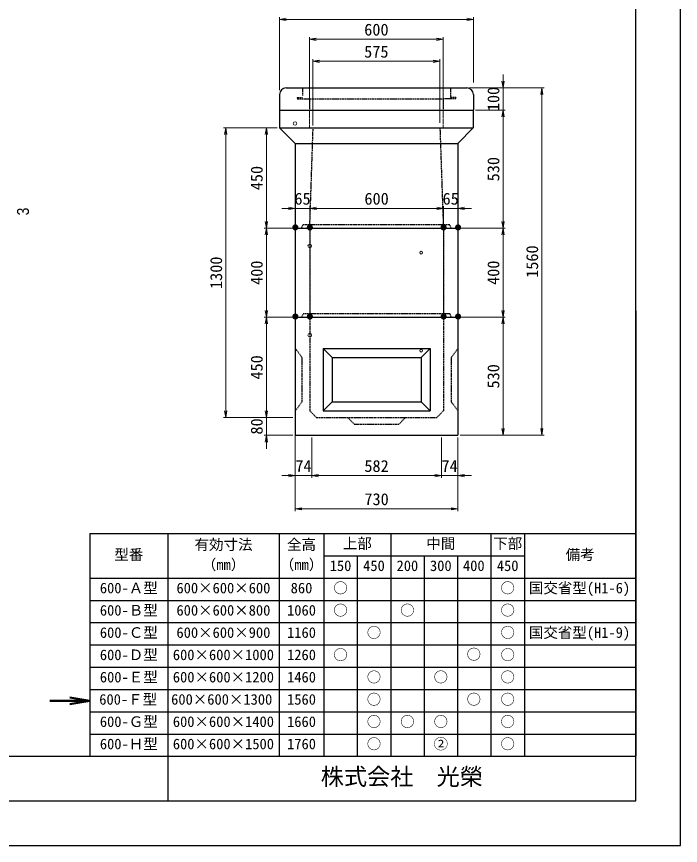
# Model space of a CAD drawing. Units: millimetres, scale not verified. Extents: x -210 to 210, y -148 to 148.
# Drawn here: x 61.1 to 210, y -148.5 to 37.5 of the extents above; entities that cross this region are included whole.
import ezdxf
from ezdxf.enums import TextEntityAlignment as Align

# ---------------------------------------------------------------- set-up
doc = ezdxf.new("R2010")
doc.units = ezdxf.units.MM
doc.linetypes.add('DASHED', pattern=[7.5, 6, -1.5])
doc.linetypes.add('USER2', pattern=[4.7625, 3.175, -1.5875])
doc.layers.add('0-0', color=7, linetype='Continuous')
for name, color, linetype, lineweight in [('0-1_0', 9, 'Continuous', 25), ('0-2_dims', 2, 'Continuous', 13), ('0-3_pen1実線', 4, 'Continuous', 13), ('0-4_pen2実線', 3, 'Continuous', 13), ('0-5_pen3実線', 7, 'Continuous', 25), ('0-6_pen4実線', 6, 'Continuous', 25), ('0-8_pen2破線', 3, 'USER2', 25), ('0-9_鉄筋', 7, 'Continuous', 13)]:
    doc.layers.add(name, color=color, linetype=linetype, lineweight=lineweight)
doc.styles.add('ＭＳ ゴシック', font='')
doc.styles.add('ＭＳ Ｐゴシック', font='')
doc.styles.get('ＭＳ ゴシック').set_extended_font_data('MS Gothic')
doc.styles.get('ＭＳ Ｐゴシック').set_extended_font_data('MS PGothic')

# ---------------------------------------------------------------- blocks, each defined once
blk = doc.blocks.new('部分図 1')
at = {"layer": '0-1_0'}
blk.add_lwpolyline([(0, 0), (8400, 0), (8400, 5940), (0, 5940)], close=True, dxfattribs=at)
at = {"layer": '0-2_dims', "lineweight": 18}
for p, q in [((6601, 3391), (6601, 3718)), ((6601, 3708), (7471, 3708)), ((7471, 3424.25), (7471, 3718)), ((7604, 3401), (7604, 3461)), ((7451, 3401), (7614, 3401)), ((7451, 3401), (7788, 3401)), ((7604, 3401), (7604, 3301)), ((7778, 3401), (7778, 1841)), ((7481, 3301), (7614, 3301)), ((7481, 3301), (7614, 3301)), ((7604, 3301), (7604, 3241)), ((7604, 3301), (7604, 2771)), ((6591, 3221), (6350, 3221)), ((6360, 3221), (6360, 1921)), ((6591, 3221), (6532, 3221)), ((6542, 3221), (6542, 2771)), ((6671.85, 2381), (6671.85, 2870)), ((6736.85, 2381), (6736.85, 2870)), ((6736.85, 2381), (6736.85, 2870)), ((7336.85, 2381), (7336.85, 2870)), ((7336.85, 2381), (7336.85, 2870)), ((7401.85, 2384.75), (7401.85, 2870)), ((6671.85, 2860), (6611.85, 2860)), ((6671.85, 2860), (6736.85, 2860)), ((6736.85, 2860), (6796.85, 2860)), ((6736.85, 2860), (7336.85, 2860)), ((7336.85, 2860), (7276.85, 2860)), ((7336.85, 2860), (7401.85, 2860)), ((7401.85, 2860), (7461.85, 2860)), ((6661, 2771), (6532, 2771)), ((6661, 2771), (6532, 2771)), ((6542, 2771), (6542, 2371)), ((7411, 2771), (7614, 2771)), ((7426.95, 2771), (7614, 2771)), ((7604, 2771), (7604, 2371)), ((6661, 2371), (6532, 2371)), ((6651, 2371), (6532, 2371)), ((6542, 2371), (6542, 1921)), ((7411, 2371), (7614, 2371)), ((7411, 2371), (7614, 2371)), ((7604, 2371), (7604, 1841)), ((6542, 1921), (6542, 1981)), ((6651, 1921), (6350, 1921)), ((6661, 1921), (6532, 1921)), ((6661, 1921), (6532, 1921)), ((6542, 1921), (6542, 1841)), ((6661, 1841), (6532, 1841)), ((6542, 1841), (6542, 1781)), ((6671.85, 1851), (6671.85, 1650)), ((6671.85, 1831), (6671.85, 1501)), ((6745.9, 1831), (6745.9, 1650)), ((6745.9, 1831), (6745.9, 1650)), ((7327.4, 1831), (7327.4, 1650)), ((7327.4, 1831), (7327.4, 1650)), ((7401.85, 1831), (7401.85, 1650)), ((7401.85, 1831), (7401.85, 1501)), ((7411, 1841), (7614, 1841)), ((7421, 1841), (7788, 1841)), ((6671.85, 1660), (6611.85, 1660)), ((6671.85, 1660), (6745.9, 1660)), ((6745.9, 1660), (6805.9, 1660)), ((6745.9, 1660), (7327.4, 1660)), ((7327.4, 1660), (7267.4, 1660)), ((7327.4, 1660), (7401.85, 1660)), ((7401.85, 1660), (7461.85, 1660)), ((6671.85, 1511), (7401.85, 1511))]:
    blk.add_line(p, q, dxfattribs=at)
at = {"layer": '0-2_dims', "lineweight": 50}
blk.add_line((5750, 649), (5570, 649), dxfattribs=at)
at = {"layer": '0-2_dims', "lineweight": 18}
for points in [[(6631, 3713), (6601, 3708), (6631, 3703)], [(7441, 3703), (7471, 3708), (7441, 3713)], [(7599, 3431), (7604, 3401), (7609, 3431)], [(7783, 3371), (7778, 3401), (7773, 3371)], [(7609, 3271), (7604, 3301), (7599, 3271)], [(7609, 3271), (7604, 3301), (7599, 3271)], [(6365, 3191), (6360, 3221), (6355, 3191)], [(6547, 3191), (6542, 3221), (6537, 3191)], [(6641.85, 2855), (6671.85, 2860), (6641.85, 2865)], [(6766.85, 2865), (6736.85, 2860), (6766.85, 2855)], [(6766.85, 2865), (6736.85, 2860), (6766.85, 2855)], [(7306.85, 2855), (7336.85, 2860), (7306.85, 2865)], [(7306.85, 2855), (7336.85, 2860), (7306.85, 2865)], [(7431.85, 2865), (7401.85, 2860), (7431.85, 2855)], [(6537, 2801), (6542, 2771), (6547, 2801)], [(7599, 2801), (7604, 2771), (7609, 2801)], [(6547, 2741), (6542, 2771), (6537, 2741)], [(7609, 2741), (7604, 2771), (7599, 2741)], [(6537, 2401), (6542, 2371), (6547, 2401)], [(7599, 2401), (7604, 2371), (7609, 2401)], [(6547, 2341), (6542, 2371), (6537, 2341)], [(7609, 2341), (7604, 2371), (7599, 2341)], [(6355, 1951), (6360, 1921), (6365, 1951)], [(6537, 1951), (6542, 1921), (6547, 1951)], [(6537, 1951), (6542, 1921), (6547, 1951)], [(7599, 1871), (7604, 1841), (7609, 1871)], [(7773, 1871), (7778, 1841), (7783, 1871)], [(6547, 1811), (6542, 1841), (6537, 1811)], [(6641.85, 1655), (6671.85, 1660), (6641.85, 1665)], [(6775.9, 1665), (6745.9, 1660), (6775.9, 1655)], [(6775.9, 1665), (6745.9, 1660), (6775.9, 1655)], [(7297.4, 1655), (7327.4, 1660), (7297.4, 1665)], [(7297.4, 1655), (7327.4, 1660), (7297.4, 1665)], [(7431.85, 1665), (7401.85, 1660), (7431.85, 1655)], [(6701.85, 1516), (6671.85, 1511), (6701.85, 1506)], [(7371.85, 1506), (7401.85, 1511), (7371.85, 1516)]]:
    blk.add_lwpolyline(points, dxfattribs=at)
at = {"layer": '0-2_dims', "lineweight": 50}
blk.add_lwpolyline([(5660, 634), (5750, 649), (5660, 664)], dxfattribs=at)
at = {"layer": '0-3_pen1実線'}
blk.add_line((7368, 3396.32), (7372.68, 3401), dxfattribs=at)
at = {"layer": '0-4_pen2実線'}
for centre, radius in [((6670.8, 3241), 8), ((6736.85, 2691), 8), ((7236.85, 2661), 6), ((6736.85, 2291), 8), ((7236.85, 2221), 6)]:
    blk.add_circle(centre, radius, dxfattribs=at)
at = {"layer": '0-5_pen3実線'}
for p, q in [((6631, 3401), (7441, 3401)), ((6601, 3371), (6601, 3301)), ((7471, 3371), (7471, 3301)), ((6600.8, 3301), (7470.8, 3301)), ((6600.8, 3301), (6600.8, 3221)), ((7470.8, 3301), (7470.8, 3221)), ((6600.8, 3221), (7470.8, 3221)), ((6670.8, 3151), (6600.8, 3221)), ((7400.8, 3151), (7470.8, 3221)), ((6670.8, 3151), (7400.8, 3151)), ((6670.8, 3151), (6670.8, 2771)), ((7400.8, 3151), (7400.8, 2771)), ((6670.8, 2771), (7400.8, 2771)), ((6671.85, 2771), (6671.85, 2371)), ((7401.85, 2771), (7401.85, 2371)), ((6671.85, 2371), (6671.85, 1841)), ((6671.85, 2371), (7401.85, 2371)), ((7401.85, 2371), (7401.85, 1841)), ((6796.85, 2231), (6796.85, 1951)), ((6796.85, 2231), (6836.85, 2191)), ((6796.85, 2231), (7036.85, 2231)), ((7036.85, 2231), (7276.85, 2231)), ((7276.85, 2231), (7236.85, 2191)), ((7276.85, 2231), (7276.85, 1951)), ((6836.85, 2191), (6836.85, 1991)), ((6836.85, 2191), (7036.85, 2191)), ((7036.85, 2191), (7236.85, 2191)), ((7236.85, 2191), (7236.85, 1991)), ((6796.85, 1951), (6836.85, 1991)), ((6836.85, 1991), (7036.85, 1991)), ((7036.85, 1991), (7236.85, 1991)), ((7276.85, 1951), (7236.85, 1991)), ((6796.85, 1951), (7036.85, 1951)), ((7036.85, 1951), (7276.85, 1951)), ((6671.85, 1841), (7401.85, 1841)), ((6100, 1400), (6100, 400)), ((6600, 1400), (6600, 400)), ((6800, 1400), (6800, 400)), ((7100, 1400), (7100, 400)), ((7550, 1400), (7550, 400)), ((7700, 1400), (7700, 400)), ((6800, 1300), (7700, 1300)), ((6950, 1300), (6950, 400)), ((7250, 1300), (7250, 400)), ((7400, 1300), (7400, 400)), ((5750, 1200), (8200, 1200)), ((5750, 1100), (8200, 1100)), ((5750, 1000), (8200, 1000)), ((5750, 900), (8200, 900)), ((5750, 800), (8200, 800)), ((5750, 700), (8200, 700)), ((5750, 600), (8200, 600)), ((5750, 500), (8200, 500))]:
    blk.add_line(p, q, dxfattribs=at)
for centre, start, end in [((6631, 3371), 90, 180), ((7441, 3371), 0, 90)]:
    blk.add_arc(centre, 30, start, end, dxfattribs=at)
at = {"layer": '0-6_pen4実線'}
for p, q in [((8200, 2400), (8200, 1400)), ((5750, 1400), (8200, 1400)), ((5750, 1400), (5750, 400)), ((8200, 1400), (8200, 400)), ((200, 400), (8200, 400)), ((6100, 400), (6100, 200))]:
    blk.add_line(p, q, dxfattribs=at)
blk.add_lwpolyline([(200, 200), (8200, 200), (8200, 5740), (200, 5740)], close=True, dxfattribs=at)
at = {"layer": '0-8_pen2破線'}
for p, q in [((6704, 3401), (6704, 3366)), ((7368, 3401), (7368, 3357)), ((6680, 3357), (6704, 3357)), ((6680, 3357), (6680, 3351)), ((6680, 3351), (7336, 3351)), ((6736, 3351), (6736, 3301)), ((7392, 3351), (7336, 3351)), ((7336, 3351), (7336, 3301)), ((7392, 3357), (7368, 3357)), ((7392, 3357), (7392, 3351)), ((6750.4, 3221.19), (6735.8, 2786)), ((7320.8, 3222.03), (7335.8, 2786)), ((6700.8, 2771), (6705.8, 2786)), ((7365.8, 2786), (6705.8, 2786)), ((6736.85, 2771), (6736.85, 2386)), ((7336.85, 2771), (7336.85, 2386)), ((7370.8, 2771), (7365.8, 2786)), ((6701.85, 2371), (6706.85, 2386)), ((7036.85, 2386), (6706.85, 2386)), ((7366.85, 2386), (7036.85, 2386)), ((7371.85, 2371), (7366.85, 2386)), ((6736.85, 2371), (6736.85, 1951)), ((7336.85, 2371), (7336.85, 1951)), ((6671.85, 2231), (6701.85, 2191)), ((6736.85, 1951), (6766.85, 1921)), ((7336.85, 1951), (7306.85, 1921)), ((6766.85, 1921), (7036.85, 1921)), ((6906.85, 1921), (6936.85, 1891)), ((7036.85, 1921), (7306.85, 1921)), ((7166.85, 1921), (7136.85, 1891)), ((6936.85, 1891), (7036.85, 1891)), ((7036.85, 1891), (7136.85, 1891))]:
    blk.add_line(p, q, dxfattribs=at)
for points in [[(7401.85, 2231), (7371.85, 2191), (7371.85, 1991), (7401.85, 1951)], [(6701.85, 2191), (6701.85, 1991), (6671.85, 1951)]]:
    blk.add_lwpolyline(points, dxfattribs=at)
at = {"layer": '0-9_鉄筋'}
for p, q in [((6735.8, 3311), (6735.8, 3629)), ((6735.8, 3619), (7336.2, 3619)), ((7336.2, 3311), (7336.2, 3629)), ((6750.7, 3231.19), (6750.7, 3530)), ((6750.7, 3520), (7320.7, 3520)), ((7320.7, 3243.2), (7320.7, 3530))]:
    blk.add_line(p, q, dxfattribs=at)
at = {"layer": '0-9_鉄筋', "color": 3, "linetype": 'DASHED'}
for p, q in [((6735.8, 3301), (6735.8, 3221.19)), ((7336.2, 3301), (7336.2, 3221.19))]:
    blk.add_line(p, q, dxfattribs=at)
at = {"layer": '0-9_鉄筋'}
for points in [[(6765.8, 3624), (6735.8, 3619), (6765.8, 3614)], [(7306.2, 3614), (7336.2, 3619), (7306.2, 3624)], [(6780.7, 3525), (6750.7, 3520), (6780.7, 3515)], [(7290.7, 3515), (7320.7, 3520), (7290.7, 3525)]]:
    blk.add_lwpolyline(points, dxfattribs=at)
at = {"layer": '0-2_dims', "color": 7, "style": 'ＭＳ ゴシック'}
for s, p in [('100', (7603.5, 3296.25)), ('530', (7603.5, 2981.25)), ('450', (6541.5, 2941.25)), ('1560', (7777.5, 2548)), ('1300', (6359.5, 2498)), ('400', (6541.5, 2516.25)), ('400', (7603.5, 2516.25)), ('450', (6541.5, 2091.25)), ('530', (7603.5, 2051.25)), ('80', (6541.5, 1844.5))]:
    blk.add_text(s, height=53.52, rotation=90, dxfattribs=at).set_placement(p, align=Align.BOTTOM_LEFT)
for s, p in [('65', (6667.85, 2860.5)), ('600', (6982.1, 2860.5)), ('65', (7332.85, 2860.5)), ('74', (6672.37, 1660.5)), ('582', (6981.9, 1660.5)), ('74', (7328.12, 1660.5)), ('730', (6982.1, 1511.5))]:
    blk.add_text(s, height=53.52, dxfattribs=at).set_placement(p, align=Align.BOTTOM_LEFT)
at = {"layer": '0-2_dims', "color": 7, "style": 'ＭＳ Ｐゴシック', "width": 0.9}
blk.add_text('3', height=53.32, rotation=90, dxfattribs=at).set_placement((5492.78, 2828.22), align=Align.BOTTOM_LEFT)
at = {"layer": '0-5_pen3実線', "style": 'ＭＳ ゴシック'}
for s, height, p in [('有効寸法', 47.65, (6220.02, 1312.5)), ('全高', 47.65, (6635.01, 1312.51)), ('上部', 47.68, (6884.97, 1317.49)), ('中間', 47.64, (7260.02, 1317.51)), ('下部', 47.68, (7559.97, 1317.48)), ('型番', 47.64, (5860.01, 1267.51)), ('備考', 47.63, (7885.03, 1267.51)), ('（mm）', 47.66, (6252.49, 1222.5)), ('（mm）', 47.66, (6602.49, 1222.5)), ('150', 47.65, (6826.26, 1217.5)), ('450', 47.64, (6976.27, 1217.51)), ('200', 47.65, (7126.26, 1217.5)), ('300', 47.64, (7276.26, 1217.51)), ('400', 47.64, (7424.26, 1217.51)), ('450', 47.64, (7576.27, 1217.51)), ('600-Ａ型', 47.65, (5795.01, 1117.5)), ('600×600×600', 47.65, (6138.75, 1117.5)), ('860', 47.65, (6651.25, 1117.5)), ('○', 47.58, (6842.55, 1117.55)), ('○', 47.58, (7592.55, 1117.55)), ('国交省型(H1-6)', 47.65, (7720, 1117.5)), ('600-Ｂ型', 47.65, (5795.01, 1017.5)), ('○', 47.58, (6842.55, 1017.55)), ('○', 47.58, (7142.55, 1017.55)), ('○', 47.58, (7592.55, 1017.55)), ('600×600×800', 47.65, (6138.75, 1017.5)), ('1060', 47.65, (6635.01, 1017.5)), ('600-Ｃ型', 47.65, (5795.01, 917.5)), ('600×600×900', 47.65, (6138.75, 917.5)), ('1160', 47.65, (6635.01, 917.5)), ('○', 47.58, (6992.55, 917.55)), ('○', 47.58, (7592.55, 917.55)), ('国交省型(H1-9)', 47.65, (7720, 917.5)), ('600-Ｄ型', 47.65, (5795.01, 817.5)), ('600×600×1000', 47.65, (6122.5, 817.5)), ('1260', 47.65, (6635.01, 817.5)), ('○', 47.58, (6842.55, 817.55)), ('○', 47.58, (7440.55, 819.55)), ('○', 47.58, (7592.55, 817.55)), ('600-Ｅ型', 47.65, (5795.01, 717.5)), ('○', 47.58, (6992.55, 717.55)), ('○', 47.58, (7292.55, 717.55)), ('○', 47.58, (7592.55, 717.55)), ('600×600×1200', 47.65, (6122.5, 717.5)), ('1460', 47.65, (6635.01, 717.5)), ('600-Ｆ型', 47.65, (5792.31, 617.5)), ('600×600×1300', 47.65, (6114.89, 617.5)), ('1560', 47.65, (6635.01, 617.5)), ('○', 47.58, (6992.55, 617.55)), ('○', 47.58, (7440.55, 617.55)), ('○', 47.58, (7592.55, 617.55)), ('600-Ｇ型', 47.65, (5795.01, 517.5)), ('600×600×1400', 47.65, (6122.5, 517.5)), ('1660', 47.65, (6635.01, 517.5)), ('○', 47.58, (6992.55, 517.55)), ('○', 47.58, (7142.55, 517.55)), ('○', 47.58, (7292.55, 517.55)), ('○', 47.58, (7592.55, 517.55)), ('600-Ｈ型', 47.65, (5795.01, 417.5)), ('○', 47.58, (6992.55, 417.55)), ('②', 47.65, (7292.51, 417.51)), ('○', 47.58, (7592.55, 417.55)), ('600×600×1500', 47.65, (6122.5, 417.5)), ('1760', 47.65, (6635.01, 417.5)), ('株式会社\u3000光榮', 76.24, (6786.05, 248.01))]:
    blk.add_text(s, height=height, dxfattribs=at).set_placement(p, align=Align.BOTTOM_LEFT)
at = {"layer": '0-9_鉄筋', "style": 'ＭＳ ゴシック'}
for s, height, p in [('600', 53.52, (6981.25, 3619.5)), ('575', 53.52, (6980.95, 3520.5)), ('●', 21.99, (6656.85, 2756.2)), ('●', 21.99, (6721.85, 2756)), ('●', 21.99, (7321.95, 2756.2)), ('●', 21.99, (7386.95, 2756)), ('●', 21.99, (6656.85, 2356.1)), ('●', 21.99, (6721.85, 2355.9)), ('●', 21.99, (7321.95, 2356.1)), ('●', 21.99, (7386.95, 2355.9))]:
    blk.add_text(s, height=height, dxfattribs=at).set_placement(p, align=Align.BOTTOM_LEFT)

msp = doc.modelspace()

# ---------------------------------------------------------------- block references
at = {"layer": '0-0', "xscale": 0.05, "yscale": 0.05}
msp.add_blockref('部分図 1', (-210, -148.5), dxfattribs=at)

doc.saveas('drawing.dxf')
